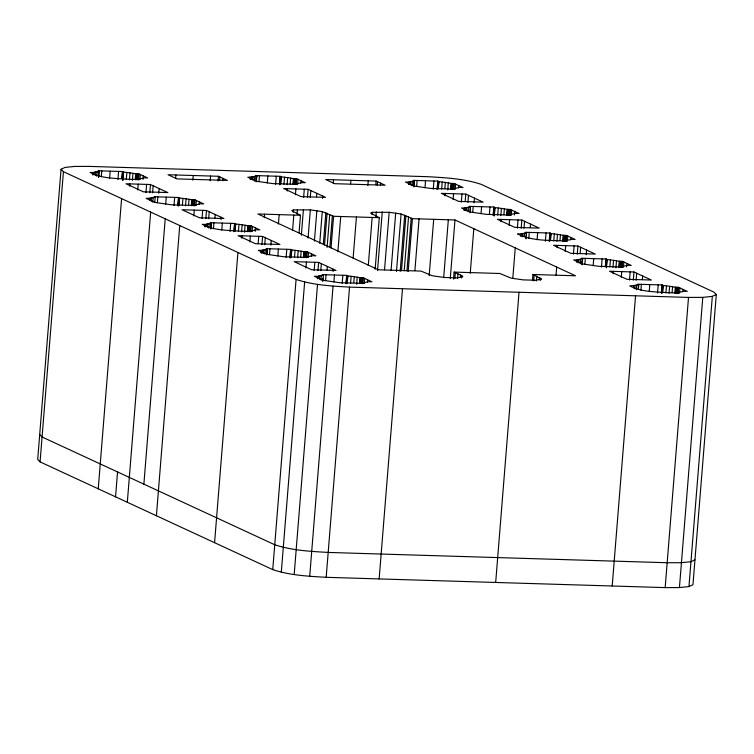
<?xml version="1.0" encoding="UTF-8"?>
<svg xmlns="http://www.w3.org/2000/svg" width="754" height="754" viewBox="0 0 754 754"><rect width="100%" height="100%" fill="white"/><g stroke="black" fill="none" stroke-linecap="round" stroke-linejoin="round"><path stroke-width="1.13" d="M61.046 169.245L37.7 459.44L40.075 461.882L272.741 569.619C289.913 575.387 308.245 576.235 326.18 577.31L665.169 587.611L679.439 587.573L688.967 586.565L692.954 584.755L716.3 294.56L713.925 292.118L481.259 184.381C464.096 178.613 445.765 177.765 427.829 176.69L88.831 166.389L74.561 166.427L65.032 167.435L61.046 169.245L63.43 171.676L296.086 279.423C313.259 285.191 331.59 286.039 349.536 287.114L688.515 297.415L702.794 297.378L712.323 296.369L716.3 294.56M40.075 461.882L63.43 171.676M92.657 174.862L92.846 172.515M93.166 174.871L93.355 172.525L99.132 171.328L98.661 177.199M94.005 174.494L94.193 172.148M95.164 175.333L95.447 171.808M96.719 176.238L97.096 171.535M98.359 173.401L98.548 171.054M98.472 177.115L98.944 171.243M101.319 176.775L101.79 170.904M109.622 178.208L110.188 171.158M117.926 179.631L118.585 171.412M121.837 178.575L122.402 171.535L97.963 170.79L99.132 171.328M122.025 178.66L122.591 171.62M122.421 178.849L122.987 171.799M122.732 180.206L123.392 171.987M122.911 180.291L123.571 172.072L122.402 171.535M98.246 488.809L121.592 198.613M126.295 179.49L126.861 172.449L123.571 172.072M129.443 179.904L130.008 172.864L126.861 172.449M129.631 186.229L129.82 183.882M132.402 180.366L132.968 173.326L130.008 172.864M135.22 179.688L135.692 173.816L132.968 173.326M135.739 179.697L136.21 173.835M136.86 179.735L137.332 173.863M137.982 179.772L138.463 173.901M137.746 190.008L138.218 184.136M138.5 179.782L138.972 173.91L135.692 173.816M139.952 179.235L140.329 174.542M115.55 496.829L117.549 471.957M143.034 179.452L143.317 175.927M145.956 192.619L146.625 184.4M149.782 192.732L150.442 184.513L126.003 183.769L143.383 191.818L167.822 192.562L150.442 184.513M150.074 200.451L150.263 198.104L155.192 197.284L154.815 201.987M151.234 201.299L151.516 197.774M127.322 502.277L150.677 212.081M152.591 192.817L153.156 185.767M152.789 202.195L153.166 197.501M157.379 202.732L157.85 196.869M158.755 193.231L159.132 188.538M165.682 204.164L166.257 197.124M143.873 484.143L165.22 218.82M175.607 178.5L175.889 174.975M173.995 205.597L174.655 197.378M177.812 205.71L178.472 197.491L154.033 196.747L155.192 197.284M177.991 205.795L178.651 197.576M178.396 205.983L179.056 197.765M178.887 204.994L179.452 197.944M179.066 205.079L179.641 198.029L178.472 197.491M156.408 515.745L179.754 225.55M182.364 205.446L182.93 198.406L179.641 198.029M185.512 205.87L186.078 198.83L182.93 198.406M188.557 205.154L189.028 199.282L186.078 198.83M192.854 180.197L193.231 175.503M191.29 205.644L191.761 199.772L189.028 199.282M191.799 205.663L192.27 199.791M192.92 205.701L193.401 199.829M194.051 205.729L194.523 199.857M193.816 215.974L194.287 210.102M194.56 205.748L195.032 199.876L191.761 199.772M196.012 205.201L196.389 200.507M199.188 204.24L199.376 201.893M202.025 218.575L202.685 210.357M204.786 226.784L204.975 224.438M205.842 218.688L206.502 210.47L182.063 209.735L199.442 217.783L223.881 218.519L206.502 210.47M205.295 226.803L205.484 224.447L211.261 223.25L210.79 229.122M206.134 226.417L206.323 224.07M210.196 180.724L210.573 176.031M207.293 227.256L207.576 223.74M208.651 218.773L209.216 211.733M208.849 228.16L209.226 223.467M210.696 227.859L211.082 223.165M213.448 228.698L213.919 222.826M214.909 218.019L215.192 214.494M218.076 180.969L218.453 176.276L168.001 174.739L176.973 178.896L227.425 180.423L218.453 176.276M219.574 180.442L219.857 176.917M222.75 180.696L222.939 178.349M220.979 219.612L221.167 217.265M221.751 230.13L222.317 223.08M230.055 231.553L230.715 223.335M233.872 231.676L234.541 223.457L210.102 222.713L211.261 223.25M234.155 230.583L234.72 223.542M234.551 230.771L235.116 223.721M234.956 230.95L235.521 223.91M235.135 231.035L235.7 223.995L234.541 223.457M238.424 231.412L238.99 224.372L235.7 223.995M214.579 542.682L237.925 252.486M241.572 231.836L242.138 224.786L238.99 224.372M241.761 238.16L241.949 235.804M244.532 232.289L245.097 225.248L242.138 224.786M250.328 179.65L250.517 177.303M247.35 231.61L247.821 225.738L245.097 225.248M251.676 179.282L251.864 176.936L256.803 176.116L256.426 180.819M247.868 231.629L248.339 225.757M252.835 180.131L253.118 176.606M248.99 231.657L249.461 225.785M250.111 231.695L250.592 225.823M254.39 181.026L254.767 176.332M250.63 231.704L251.101 225.842L247.821 225.738M249.876 241.93L250.347 236.068M255.936 179.377L256.219 175.852M252.081 231.167L252.458 226.464M256.143 181.903L256.624 176.04M258.99 181.573L259.461 175.701M255.163 231.374L255.446 227.849M258.179 243.363L258.754 236.322M260.856 252.75L261.044 250.394M261.911 244.654L262.571 236.436L238.132 235.691L255.512 243.74L279.951 244.484L262.571 236.436M261.365 252.76L261.553 250.413L267.321 249.216L266.944 253.909M264.268 217.699L264.55 214.183M267.293 182.996L267.858 175.955M262.109 253.551L262.392 250.026M263.363 253.221L263.646 249.697M264.72 244.739L265.285 237.689M264.918 254.117L265.295 249.423M266.558 251.289L266.746 248.943M266.671 254.993L267.142 249.131M269.508 254.663L269.979 248.792M275.596 184.428L276.256 176.21M270.884 245.154L271.261 240.46M279.414 184.542L280.083 176.323L255.644 175.578L256.803 176.116M279.602 184.626L280.262 176.408M279.998 184.815L280.658 176.596M280.497 183.825L281.063 176.775M280.677 183.91L281.242 176.86L280.083 176.323M278.424 224.013L279.178 214.626M277.811 256.087L278.386 249.046M283.966 184.278L284.531 177.237L281.242 176.86M287.114 184.702L287.679 177.661L284.531 177.237M287.302 191.026L287.491 188.679M290.167 183.985L290.639 178.114L287.679 177.661M286.124 257.519L286.784 249.301M292.891 184.476L293.363 178.613L290.639 178.114M293.41 184.494L293.881 178.623M294.531 184.532L295.002 178.66M293.259 212.27L293.447 209.923L310.328 209.885L322.278 211.61L333.579 216.275L379.3 217.67L375.143 269.319M295.653 184.56L296.133 178.689M289.941 257.632L290.601 249.414L266.162 248.669L267.321 249.216M290.12 257.717L290.78 249.499M295.417 194.805L295.888 188.934M296.171 184.579L296.642 178.707L293.363 178.613M292.59 230.328L293.815 215.069M290.526 257.906L291.185 249.687M291.016 256.916L291.581 249.876M291.195 257.001L291.77 249.951L290.601 249.414M297.623 184.033L298 179.339M297.067 214.193L297.444 209.499M294.494 257.378L295.059 250.328L291.77 249.951M300.799 183.071L300.987 180.724M299.046 232.882L300.469 215.267L291.77 210.677L293.447 209.923M297.642 257.793L298.207 250.752L295.059 250.328M272.741 569.619L296.086 279.423M303.626 197.407L304.296 189.188M301.346 235.305L303.428 209.48M300.686 257.076L301.166 251.205L298.207 250.752M307.453 197.52L308.113 189.301L283.674 188.566L301.053 196.615L325.492 197.35L308.113 189.301M303.419 257.566L303.89 251.704L301.166 251.205M303.928 257.585L304.399 251.713M305.059 257.623L305.53 251.751M310.262 197.605L310.827 190.564M306.181 257.651L306.652 251.789M308.066 238.066L310.328 209.885M281.299 572.239L304.644 282.043M306.689 257.67L307.161 251.798L303.89 251.704M305.945 267.896L306.416 262.024M308.141 257.123L308.518 252.43M311.317 256.162L311.506 253.815M316.52 196.851L316.803 193.326M314.399 241.157L316.859 210.63M314.154 270.498L314.814 262.279M322.589 198.443L322.778 196.097M319.724 243.306L322.278 211.61M317.971 270.611L318.631 262.401L294.192 261.657L311.572 269.706L336.011 270.441L318.631 262.401M317.425 278.726L317.613 276.379L323.391 275.172L322.919 281.044M294.183 574.557L317.528 284.362M318.263 278.339L318.452 275.992M319.423 279.178L319.705 275.662M320.78 270.695L321.345 263.655M323.315 244.409L325.869 212.703M320.978 280.083L321.355 275.389M324.522 244.965L327.076 213.269M322.335 280.771L322.524 278.424M322.731 280.959L322.929 278.612M327.076 247.369L329.724 214.494M333.277 183.297L333.56 179.772M325.577 280.62L326.048 274.748M327.038 269.941L327.321 266.426M329.818 247.416L332.373 215.719M331.025 247.972L333.579 216.275M333.108 271.534L333.296 269.187M309.706 576.329L333.061 286.134M333.881 282.053L334.446 275.003M337.886 251.713L340.723 216.492M342.184 283.476L342.844 275.267M350.619 183.816L350.902 180.3M346.001 283.598L346.67 275.38L322.231 274.635L323.391 275.172M346.19 283.683L346.849 275.464M346.68 282.693L347.245 275.644M347.085 282.873L347.651 275.832M347.264 282.957L347.83 275.917L346.67 275.38M326.18 577.31L349.536 287.114M350.553 283.334L351.119 276.294L347.83 275.917M353.136 258.066L356.435 216.973M353.796 282.58L354.267 276.709L351.119 276.294M356.661 284.211L357.226 277.17L354.267 276.709M359.479 283.532L359.95 277.661L357.226 277.17M367.867 185.522L368.244 180.828M359.997 283.551L360.469 277.679M361.119 283.579L361.59 277.708M362.25 283.617L362.721 277.745M362.759 283.636L363.23 277.764L359.95 277.661M364.21 283.089L364.587 278.386M372.09 214.664L372.278 212.317L389.168 212.289L401.109 214.004L412.41 218.679L454.982 219.97L575.519 275.785L532.955 274.494L532.475 280.365M368.282 265.587L372.156 217.454M367.387 282.119L367.575 279.772M375.841 184.589L376.123 181.064L325.671 179.527L334.644 183.684L385.096 185.22L376.123 181.064M377.245 185.239L377.528 181.714M375.907 216.587L376.284 211.893M380.421 185.493L380.61 183.147M377.537 270.573L382.259 211.874M384.54 269.809L389.168 212.289M391.062 270.554L395.69 213.033M396.481 271.534L401.109 214.004M400.167 271.459L404.7 215.107M401.467 270.837L405.906 215.663M408.508 184.466L408.696 182.119L414.474 180.913L414.003 186.785M409.347 184.08L409.535 181.733M410.506 184.918L410.789 181.403M379.149 578.921L402.504 288.716M404.21 270.893L408.555 216.888M412.061 185.823L412.447 181.13M413.607 184.165L413.889 180.649M406.962 270.95L411.213 218.113M413.823 186.7L414.2 182.006M408.159 271.506L412.41 218.679M416.66 186.361L417.132 180.489M414.907 270.535L419.064 218.877M424.964 187.793L425.529 180.743M433.267 189.216L433.927 181.007M429.167 275.672L433.701 219.32M437.094 189.339L437.754 181.12L413.315 180.376L414.474 180.913M437.273 189.424L437.933 181.205M437.763 188.434L438.328 181.384M438.168 188.613L438.734 181.573M438.347 188.698L438.913 181.657L437.754 181.12M441.637 189.075L442.212 182.034L438.913 181.657M444.879 188.321L445.35 182.449L442.212 182.034M444.973 195.823L445.162 193.476M447.744 189.951L448.31 182.911L445.35 182.449M450.562 189.273L451.043 183.401L448.31 182.911M443.701 277.293L448.328 219.763M451.081 189.292L451.552 183.42M452.202 189.32L452.673 183.448M453.333 189.358L453.804 183.486M453.088 199.593L453.559 193.731M453.842 189.377L454.313 183.505L451.043 183.401M455.293 188.83L455.67 184.127M450.261 278.669L454.982 219.97M458.47 187.859L458.658 185.512M453.55 279.14L454.115 272.1L499.836 273.485L511.146 278.16L523.087 279.875L535.971 280.262L541.655 279.084L532.955 274.494M454.851 278.528L455.322 272.656M461.307 202.204L461.966 193.985M457.593 278.575L457.97 273.881M464.068 210.413L464.257 208.057M465.218 201.139L465.784 194.098L441.344 193.354L458.724 201.403L483.163 202.147L465.784 194.098M464.577 210.423L464.766 208.076L470.534 206.879L470.062 212.741M465.416 210.036L465.604 207.689M460.43 277.453L460.619 275.106M466.575 210.884L466.858 207.359M461.637 278.009L461.825 275.662L454.115 272.1M467.932 202.402L468.498 195.361M468.13 211.78L468.507 207.086M470.072 210.309L470.355 206.794M472.72 212.326L473.192 206.455M474.096 202.817L474.473 198.123M470.232 273.306L473.823 228.688M481.033 213.75L481.599 206.709M489.431 214.004L489.996 206.964M493.154 215.295L493.813 207.077L469.374 206.342L470.534 206.879M493.333 215.38L493.993 207.162M493.738 215.569L494.398 207.35M494.134 215.757L494.794 207.538M494.322 215.842L494.982 207.623L493.813 207.077M497.706 215.041L498.271 207.991L494.982 207.623M500.854 215.456L501.419 208.415L498.271 207.991M501.042 221.78L501.231 219.433M503.908 214.739L504.379 208.867L501.419 208.415M506.631 215.239L507.103 209.367L504.379 208.867M507.14 215.248L507.612 209.376M508.271 215.286L508.743 209.414M509.393 215.314L509.864 209.452M509.157 225.559L509.629 219.687M509.902 215.333L510.383 209.461L507.103 209.367M511.353 214.786L511.74 210.093M514.435 214.994L514.728 211.478M512.795 278.405L515.255 247.877M517.367 228.16L518.026 219.942M521.184 228.283L521.843 220.064L497.404 219.32L514.784 227.369L539.223 228.113L521.843 220.064M520.646 236.388L520.835 234.042L526.603 232.835L526.132 238.707M521.476 236.002L521.664 233.655M522.635 236.841L522.918 233.325M523.992 228.358L524.567 221.318M495.68 582.456L519.025 292.26M524.294 236.567L524.577 233.052M525.953 238.622L526.424 232.75M528.79 238.283L529.261 232.411M530.25 227.604L530.533 224.089M533.681 280.922L534.152 275.05M537.093 239.715L537.659 232.675M536.424 280.969L536.81 276.275M539.27 279.857L539.459 277.5M540.477 280.413L540.665 278.066M545.396 241.148L546.066 232.929M549.223 241.261L549.883 233.043L525.444 232.298L526.603 232.835M549.402 241.346L550.062 233.127M549.892 240.356L550.458 233.316M550.297 240.545L550.863 233.495M550.477 240.63L551.042 233.58L549.883 233.043M553.766 240.997L554.341 233.957L551.042 233.58M556.914 241.421L557.479 234.371L554.341 233.957M557.102 247.746L557.291 245.399M556.028 275.285L556.688 267.067M559.968 240.705L560.439 234.833L557.479 234.371M562.691 241.195L563.172 235.323L560.439 234.833M563.21 241.214L563.681 235.342M564.331 241.242L564.803 235.38M565.462 241.28L565.934 235.408M565.217 251.525L565.689 245.653M565.971 241.299L566.442 235.427L563.172 235.323M567.423 240.752L567.8 236.059M570.599 239.781L570.787 237.435M573.436 254.126L574.096 245.908M577.253 254.239L577.913 246.021L553.474 245.276L570.853 253.325L595.292 254.07L577.913 246.021M576.706 262.345L576.895 259.998L582.663 258.801L582.192 264.673M577.545 261.968L577.734 259.612M578.704 262.807L578.987 259.282M580.156 253.146L580.627 247.284M580.26 263.712L580.637 259.008M581.711 263.221L581.899 260.875M582.013 264.588L582.295 261.063M584.85 264.249L585.321 258.377M586.226 254.739L586.603 250.045M593.162 265.672L593.728 258.631M601.466 267.104L602.126 258.886M605.377 266.049L605.943 259.008L581.504 258.264L582.663 258.801M605.556 266.134L606.131 259.084M605.962 266.313L606.527 259.272M606.263 267.679L606.923 259.461M606.452 267.764L607.111 259.546L605.943 259.008M609.835 266.963L610.401 259.913L607.111 259.546M612.983 267.378L613.549 260.337L610.401 259.913M613.172 273.702L613.36 271.355M615.943 267.84L616.508 260.799L613.549 260.337M618.761 267.161L619.232 261.289L616.508 260.799M619.27 267.17L619.741 261.299M620.401 267.208L620.872 261.336M621.522 267.246L621.993 261.374M621.287 277.481L621.758 271.61M622.031 267.255L622.512 261.384L619.232 261.289M623.492 266.709L623.869 262.015M626.574 266.925L626.857 263.4M629.496 280.083L630.156 271.864M633.313 280.205L633.982 271.987L609.534 271.242L626.923 279.291L651.362 280.036L633.982 271.987M633.605 287.924L633.794 285.577L638.732 284.758L638.355 289.461M634.764 288.773L635.047 285.248M636.131 280.29L636.696 273.24M612.201 585.999L635.547 295.804M636.329 289.668L636.706 284.974M638.27 288.198L638.553 284.673M640.919 290.205L641.39 284.343M642.38 279.527L642.672 276.011M649.222 291.638L649.788 284.597M657.526 293.07L658.195 284.852M661.352 293.183L662.012 284.965L637.573 284.22L638.732 284.758M661.531 293.268L662.191 285.05M661.927 293.457L662.596 285.238M662.427 292.467L662.992 285.417M662.606 292.552L663.171 285.502L662.012 284.965M665.905 292.92L666.47 285.879L663.171 285.502M669.043 293.344L669.609 286.294L666.47 285.879M672.097 292.627L672.568 286.756L669.609 286.294M674.83 293.118L675.301 287.246L672.568 286.756M675.339 293.136L675.81 287.265M676.461 293.165L676.932 287.302M677.592 293.202L678.063 287.331M678.1 293.221L678.572 287.349L675.301 287.246M679.552 292.675L679.929 287.981M682.728 291.713L682.917 289.357M665.169 587.611L688.515 297.415M679.439 587.573L702.794 297.378M688.967 586.565L712.323 296.369M150.263 198.104L146.163 198.387L154.853 202.411L171.412 204.796L195.852 205.54L194.683 205.003L200.451 203.797L203.721 203.9L195.032 199.876M251.864 176.936L247.764 177.218L256.454 181.243L273.023 183.627L297.462 184.372L296.294 183.835L302.052 182.628L305.332 182.732L296.642 178.707M633.794 285.577L629.694 285.86C641.06 291.996 654.5 291.694 667.054 292.637L679.392 293.014L678.223 292.477L683.982 291.27L687.262 291.374L678.572 287.349M694.952 559.883L690.975 561.692L681.446 562.701L667.167 562.738L328.188 552.437C310.243 551.362 291.911 550.514 274.739 544.746L42.083 437L39.698 434.568M372.278 212.317L370.6 213.08L379.3 217.67M93.355 172.525L90.094 172.43C101.46 178.557 114.9 178.255 127.454 179.207L139.782 179.575L138.623 179.037L144.382 177.84L147.661 177.935L138.972 173.91M408.696 182.119L405.435 182.016L414.125 186.04L430.694 188.425L455.133 189.169L453.965 188.632L459.723 187.426L463.003 187.529L454.313 183.505M464.766 208.076L461.505 207.981L470.194 212.006L486.754 214.381L511.193 215.126L510.034 214.588L515.793 213.391L519.072 213.486L510.383 209.461M300.469 215.267L257.896 213.976L378.433 269.791L421.005 271.091L432.306 275.757L444.247 277.481L457.141 277.868L462.815 276.69L461.825 275.662M205.484 224.447L202.223 224.353C213.589 230.479 227.029 230.187 239.583 231.129L251.921 231.506L250.752 230.96L256.511 229.763L259.791 229.866L251.101 225.842M520.835 234.042L517.564 233.938C532.795 241.6 550.618 240.045 567.262 241.092L566.094 240.554L571.852 239.348L575.132 239.452L566.442 235.427M261.553 250.413L258.292 250.319L266.982 254.334L283.542 256.718L307.981 257.463L306.821 256.925L312.58 255.729L315.851 255.823L307.161 251.798M576.895 259.998L573.634 259.904L582.324 263.928L598.883 266.313L623.322 267.048L622.163 266.511L627.922 265.314L631.202 265.408L622.512 261.384M317.613 276.379L314.352 276.275L323.042 280.299L339.611 282.684L364.05 283.429L362.881 282.891L368.64 281.685L371.92 281.789L363.23 277.764"/></g></svg>
